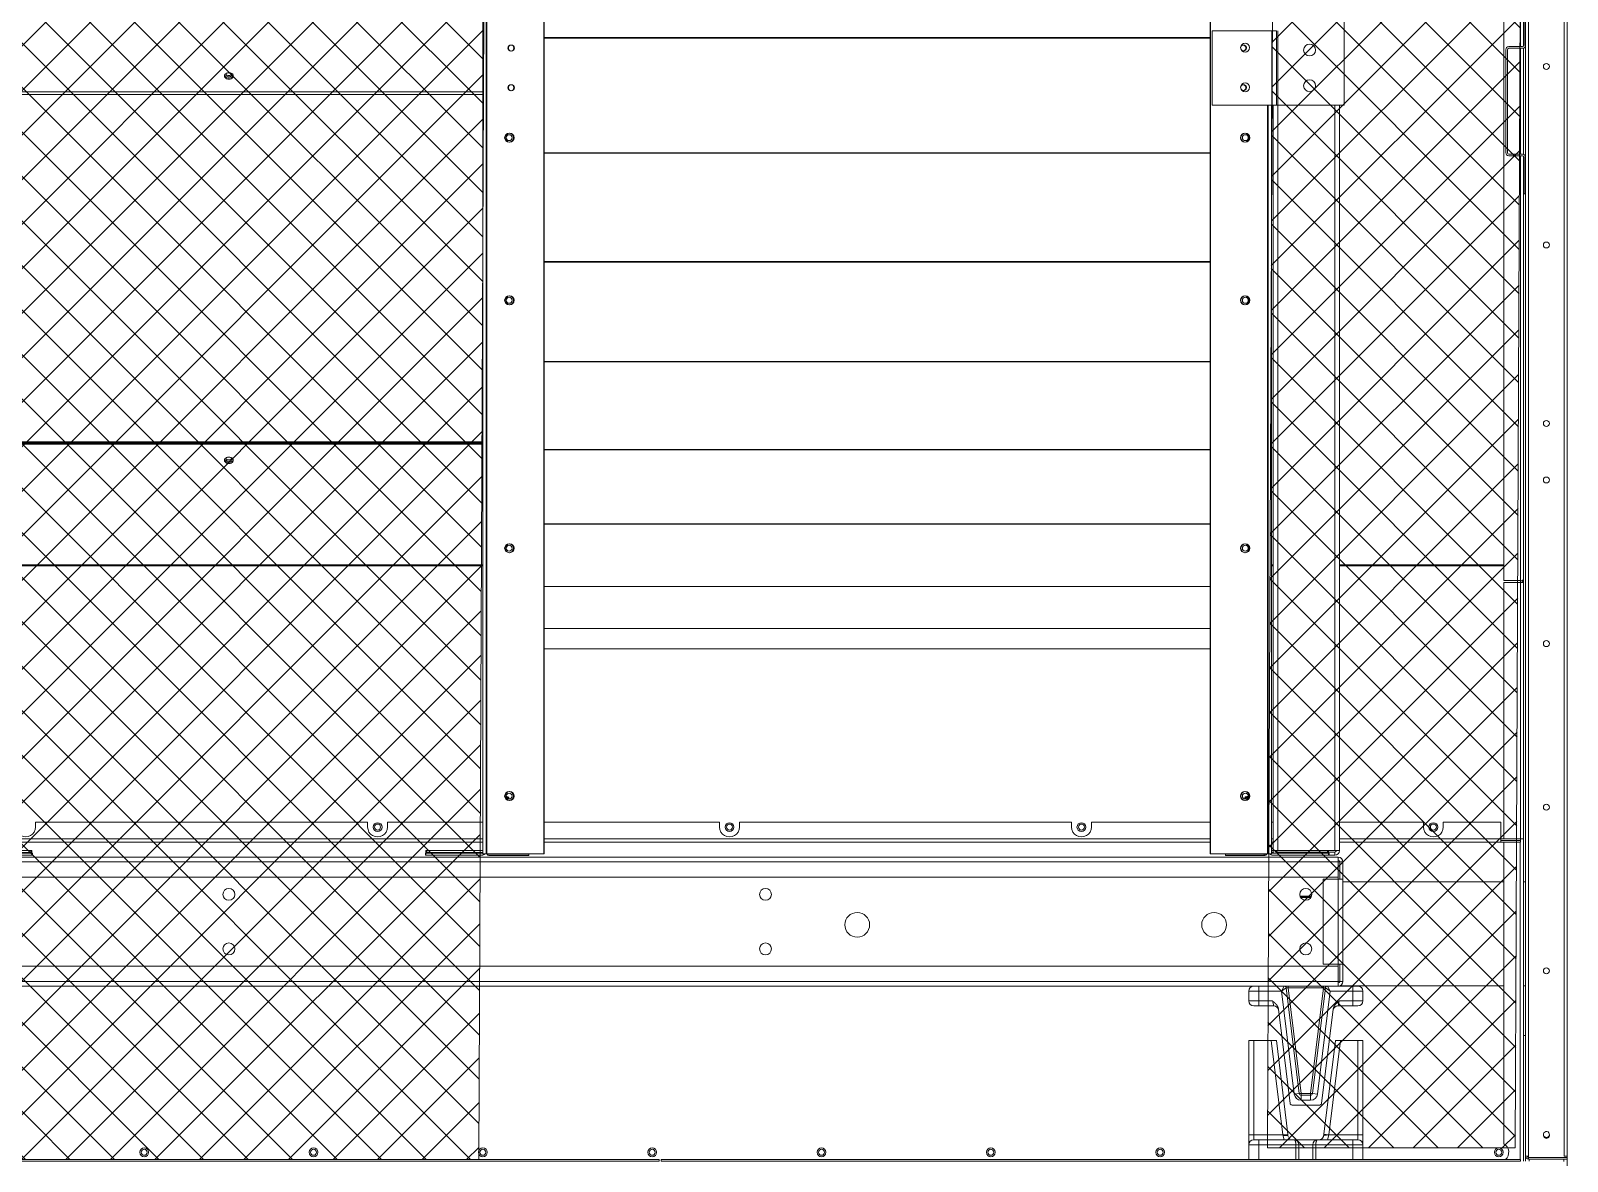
# Model space of a CAD drawing. Header units: millimetres. Extents: x -17070 to 45881, y -291348 to 34009.
# Drawn here: x 36494 to 38044, y 20946 to 22086 of the extents above; entities that cross this region are included whole.
import ezdxf

# ---------------------------------------------------------------- set-up
doc = ezdxf.new("R2010")
doc.units = ezdxf.units.MM
pattern_1 = [(45, (-829389.63, -356984.166), (-22.4506403, 22.4506403), []), (135, (-829389.63, -356984.166), (-22.4506403, -22.4506403), [])]

# ---------------------------------------------------------------- blocks, each defined once
blk = doc.blocks.new('2')
at = {"lineweight": 5}
h = blk.add_hatch(dxfattribs=at)
h.set_pattern_fill('ANSI37', scale=10)
h.set_pattern_definition(pattern_1)
h.paths.add_polyline_path([(37991.5, 20959.7), (37999.9, 22881.9), (37750, 22881.9), (37741.5, 20959.7)])
h = blk.add_hatch(dxfattribs=at)
h.set_pattern_fill('ANSI37', scale=10)
h.set_pattern_definition(pattern_1)
h.paths.add_polyline_path([(36945.9, 20947.9), (36954.4, 22870.1), (36442, 22870.1), (36433.5, 20947.9)])
at = {"color": 7, "lineweight": 20}
for p, q in [((38001.9, 20951.4), (38001.9, 23793.2)), ((38005, 20951.4), (38005, 23793.2)), ((38040.8, 20951.4), (38040.8, 23793.2)), ((38043.9, 20951.4), (38043.9, 23793.2)), ((36950.1, 21256.4), (36950.1, 22668.7)), ((36953.6, 21256.4), (36953.6, 22669.9)), ((36954.1, 21256.4), (36954.1, 22669.9)), ((37011.6, 21256.4), (37011.6, 22669.9)), ((37012.1, 21256.4), (37012.1, 22669.9)), ((37683.7, 21256.4), (37683.7, 22669.9)), ((37684.2, 21256.4), (37684.2, 22669.9)), ((35574.8, 21252.9), (37813, 21252.9)), ((35574.8, 21248.2), (37813, 21248.2)), ((35574.8, 21232.9), (37813, 21232.9)), ((37813, 21142.9), (35574.8, 21142.9)), ((37813, 21127.6), (35574.8, 21127.6)), ((37813, 21122.9), (35574.8, 21122.9))]:
    blk.add_line(p, q, dxfattribs=at)
at = {"color": 7, "lineweight": 20, "ltscale": 0.063889}
blk.add_line((37819, 22126.4), (37819, 22011.4), dxfattribs=at)
at = {"color": 7, "lineweight": 20, "ltscale": 0.316783}
blk.add_line((37979.9, 22102), (37979.9, 21531.8), dxfattribs=at)
at = {"color": 7, "lineweight": 20, "ltscale": 0.017627}
blk.add_line((37996.8, 22070.3), (37996.8, 22102), dxfattribs=at)
at = {"color": 7, "lineweight": 20, "ltscale": 0.018559}
blk.add_line((37999.9, 22070.7), (37999.9, 22104.1), dxfattribs=at)
at = {"color": 7, "lineweight": 20, "ltscale": 0.0205}
for p, q in [((38000.3, 22071.8), (38000.3, 22108.7)), ((38000.3, 21958.8), (38000.3, 21921.9))]:
    blk.add_line(p, q, dxfattribs=at)
at = {"color": 7, "lineweight": 20, "ltscale": 0.033333}
for p, q in [((37745.8, 22086.4), (37685.8, 22086.4)), ((37685.8, 22011.4), (37745.8, 22011.4))]:
    blk.add_line(p, q, dxfattribs=at)
at = {"color": 7, "lineweight": 20, "ltscale": 0.041667}
for p, q in [((37685.8, 22011.4), (37685.8, 22086.4)), ((37745.8, 22086.4), (37745.8, 22011.4)), ((37750.5, 22086.4), (37750.5, 22011.4)), ((37752, 22086.4), (37752, 22011.4))]:
    blk.add_line(p, q, dxfattribs=at)
at = {"color": 7, "lineweight": 20, "ltscale": 0.002611}
for p, q in [((37745.8, 22086.4), (37750.5, 22086.4)), ((37745.8, 22011.4), (37750.5, 22011.4)), ((37747.2, 21259.6), (37751.9, 21259.6)), ((37814.2, 21259.6), (37809.5, 21259.6)), ((37813, 21248.2), (37813, 21252.9)), ((37813, 21230.9), (37817.7, 21230.9)), ((37813, 21144.9), (37817.7, 21144.9)), ((37813, 21127.6), (37813, 21122.9))]:
    blk.add_line(p, q, dxfattribs=at)
at = {"color": 7, "lineweight": 20, "ltscale": 0.373111}
for p, q in [((37683.7, 22079.4), (37012.1, 22079.4)), ((37012.1, 22079.3), (37683.7, 22079.3)), ((37012.1, 22079.1), (37683.7, 22079.1)), ((37683.7, 22078.9), (37012.1, 22078.9)), ((37683.7, 21963.3), (37012.1, 21963.3)), ((37012.1, 21963.2), (37683.7, 21963.2)), ((37012.1, 21962.9), (37683.7, 21962.9)), ((37683.7, 21962.8), (37012.1, 21962.8)), ((37683.7, 21853.5), (37012.1, 21853.5)), ((37012.1, 21853.4), (37683.7, 21853.4)), ((37012.1, 21853.2), (37683.7, 21853.2)), ((37683.7, 21853.1), (37012.1, 21853.1)), ((37683.7, 21752.8), (37012.1, 21752.8)), ((37012.1, 21752.7), (37683.7, 21752.7)), ((37012.1, 21752.5), (37683.7, 21752.5)), ((37683.7, 21752.4), (37012.1, 21752.4)), ((37683.7, 21663.9), (37012.1, 21663.9)), ((37012.1, 21663.8), (37683.7, 21663.8)), ((37012.1, 21663.7), (37683.7, 21663.7)), ((37683.7, 21663.6), (37012.1, 21663.6)), ((37683.7, 21589.1), (37012.1, 21589.1)), ((37012.1, 21589), (37683.7, 21589)), ((37012.1, 21588.8), (37683.7, 21588.8)), ((37683.7, 21588.8), (37012.1, 21588.8)), ((37012.1, 21526), (37683.7, 21526)), ((37683.7, 21526), (37012.1, 21526)), ((37012.1, 21525.9), (37683.7, 21525.9)), ((37683.7, 21525.8), (37012.1, 21525.8)), ((37012.1, 21483.6), (37683.7, 21483.6)), ((37683.7, 21483.6), (37012.1, 21483.6)), ((37012.1, 21483.5), (37683.7, 21483.5)), ((37683.7, 21483.5), (37012.1, 21483.5)), ((37012.1, 21463), (37683.7, 21463)), ((37012.1, 21463), (37683.7, 21463)), ((37683.7, 21463), (37012.1, 21463)), ((37012.1, 21271.3), (37683.7, 21271.3)), ((37012.1, 21268.2), (37683.7, 21268.2))]:
    blk.add_line(p, q, dxfattribs=at)
at = {"color": 7, "lineweight": 20, "ltscale": 0.039056}
blk.add_line((37819, 22011.4), (37819, 22081.7), dxfattribs=at)
at = {"color": 7, "lineweight": 20, "ltscale": 0.057667}
for p, q in [((37981.9, 22067.2), (37981.9, 21963.4)), ((37983.5, 22067.2), (37983.5, 21963.4))]:
    blk.add_line(p, q, dxfattribs=at)
at = {"color": 7, "lineweight": 20, "ltscale": 0.007667}
for p, q in [((37985, 22070.3), (37998.8, 22070.3)), ((37985, 22068.7), (37998.8, 22068.7)), ((37985, 21961.9), (37998.8, 21961.9)), ((37998.8, 21960.3), (37985, 21960.3))]:
    blk.add_line(p, q, dxfattribs=at)
at = {"color": 7, "lineweight": 20, "ltscale": 0.059333}
blk.add_line((37996.8, 21961.9), (37996.8, 22068.7), dxfattribs=at)
at = {"color": 7, "lineweight": 20, "ltscale": 0.059558}
blk.add_line((37999.9, 21961.7), (37999.9, 22068.9), dxfattribs=at)
at = {"color": 7, "lineweight": 20, "ltscale": 0.284666}
blk.add_line((36437.7, 22024.7), (36950.1, 22024.7), dxfattribs=at)
at = {"color": 7, "lineweight": 20, "ltscale": 0.284667}
for p, q in [((36950.1, 22022.2), (36437.7, 22022.2)), ((36437.7, 21671.9), (36950.1, 21671.9)), ((36437.7, 21670.9), (36950.1, 21670.9)), ((36950.1, 21670.5), (36437.7, 21670.5)), ((36950.1, 21669.4), (36437.7, 21669.4)), ((36437.7, 21547.8), (36950.1, 21547.8)), ((36437.7, 21546.8), (36950.1, 21546.8)), ((36437.7, 21271.3), (36950.1, 21271.3)), ((36437.7, 21268.2), (36950.1, 21268.2))]:
    blk.add_line(p, q, dxfattribs=at)
at = {"color": 7, "lineweight": 20, "ltscale": 0.419444}
for p, q in [((37741.7, 21256.4), (37741.7, 22011.4)), ((37742.2, 21256.4), (37742.2, 22011.4)), ((37745.7, 21256.4), (37745.7, 22011.4))]:
    blk.add_line(p, q, dxfattribs=at)
at = {"color": 7, "lineweight": 20, "ltscale": 5.55578e-05}
blk.add_line((37745.8, 22011.3), (37745.7, 22011.3), dxfattribs=at)
at = {"color": 7, "lineweight": 20, "ltscale": 0.000160516}
blk.add_line((37746.1, 22011.4), (37745.8, 22011.4), dxfattribs=at)
at = {"color": 7, "lineweight": 20, "ltscale": 1.1675e-05}
blk.add_line((37745.8, 22011.3), (37745.8, 22011.4), dxfattribs=at)
at = {"color": 7, "lineweight": 20, "ltscale": 0.000777778}
blk.add_line((37747.2, 22011.3), (37745.8, 22011.3), dxfattribs=at)
at = {"color": 7, "lineweight": 20, "ltscale": 0.417667}
for p, q in [((37747.2, 21259.6), (37747.2, 22011.4)), ((37751.9, 21259.6), (37751.9, 22011.4)), ((37809.5, 21259.6), (37809.5, 22011.4)), ((37814.2, 21259.6), (37814.2, 22011.4))]:
    blk.add_line(p, q, dxfattribs=at)
at = {"color": 7, "lineweight": 20, "ltscale": 0.000833333}
for p, q in [((37750.5, 22011.4), (37752, 22011.4)), ((37996.8, 21271.3), (37996.8, 21269.8)), ((36952.1, 21256.4), (36953.6, 21256.4)), ((36952.6, 21256.4), (36954.1, 21256.4)), ((37743.2, 21256.4), (37741.7, 21256.4)), ((37743.7, 21256.4), (37742.2, 21256.4)), ((37813, 21248.2), (37814.5, 21248.2)), ((37813, 21127.6), (37814.5, 21127.6)), ((38005, 20949.9), (38005, 20951.4)), ((38043.9, 20949.9), (38043.9, 20951.4))]:
    blk.add_line(p, q, dxfattribs=at)
at = {"color": 7, "lineweight": 20, "ltscale": 0.038056}
blk.add_line((37750.5, 22011.4), (37819, 22011.4), dxfattribs=at)
at = {"color": 7, "lineweight": 20, "ltscale": 0.037222}
blk.add_line((37819, 22011.4), (37752, 22011.4), dxfattribs=at)
at = {"color": 7, "lineweight": 20, "ltscale": 0.002667}
blk.add_line((37814.2, 22011.3), (37819, 22011.3), dxfattribs=at)
at = {"color": 7, "lineweight": 20, "ltscale": 1.16463e-05}
blk.add_line((37819, 22011.3), (37819, 22011.4), dxfattribs=at)
at = {"color": 7, "lineweight": 20, "ltscale": 0.238045}
blk.add_line((37996.8, 21531.8), (37996.8, 21960.3), dxfattribs=at)
at = {"color": 7, "lineweight": 20, "ltscale": 0.236578}
blk.add_line((37999.9, 21533.9), (37999.9, 21959.8), dxfattribs=at)
at = {"color": 7, "lineweight": 20, "ltscale": 0.000888889}
for p, q in [((38000.3, 21921.9), (38001.9, 21921.9)), ((37998.3, 21531.2), (37999.9, 21531.2)), ((37996.8, 21269.8), (37996.8, 21268.2)), ((36954.6, 21256.1), (36956.2, 21256.1)), ((36996.6, 21256.1), (36996.6, 21254.5)), ((37699.2, 21254.5), (37699.2, 21256.1)), ((37738.1, 21256.1), (37738.1, 21254.5)), ((37127.9, 20947.9), (37127.9, 20946.3)), ((37129.9, 20946.3), (37129.9, 20947.9)), ((37996.9, 20946.3), (37996.9, 20947.9)), ((38005, 20948.3), (38005, 20949.9)), ((38043.9, 20948.3), (38043.9, 20949.9))]:
    blk.add_line(p, q, dxfattribs=at)
at = {"color": 7, "lineweight": 20, "ltscale": 0.000833656}
for p, q in [((37745.7, 21547.8), (37747.2, 21547.8)), ((37745.7, 21546.8), (37747.2, 21546.8))]:
    blk.add_line(p, q, dxfattribs=at)
at = {"color": 7, "lineweight": 20, "ltscale": 0.092056}
for p, q in [((37814.2, 21547.8), (37979.9, 21547.8)), ((37814.2, 21546.8), (37979.9, 21546.8))]:
    blk.add_line(p, q, dxfattribs=at)
at = {"color": 7, "lineweight": 20, "ltscale": 0.008061}
blk.add_line((37999.9, 21531.2), (37999.9, 21545.7), dxfattribs=at)
at = {"color": 7, "lineweight": 20, "ltscale": 0.009389}
for p, q in [((37979.9, 21531.8), (37996.8, 21531.8)), ((37979.9, 21529.9), (37996.8, 21529.9)), ((37976.8, 21288.2), (37976.8, 21271.3)), ((37979.9, 21271.3), (37996.8, 21271.3)), ((38043.9, 20951.4), (38043.9, 20968.3))]:
    blk.add_line(p, q, dxfattribs=at)
at = {"color": 7, "lineweight": 20, "ltscale": 0.143679}
for p, q in [((37979.9, 21271.3), (37979.9, 21529.9)), ((37996.8, 21271.3), (37996.8, 21529.9)), ((37999.9, 21271.3), (37999.9, 21529.9))]:
    blk.add_line(p, q, dxfattribs=at)
at = {"color": 7, "lineweight": 20, "ltscale": 0.00103}
blk.add_line((37996.8, 21529.9), (37996.8, 21531.8), dxfattribs=at)
at = {"color": 7, "lineweight": 20, "ltscale": 0.001722}
for p, q in [((37999.9, 21529.9), (37996.8, 21529.9)), ((37976.8, 21268.2), (37976.8, 21271.3)), ((37999.9, 21271.3), (37996.8, 21271.3)), ((38001.9, 20951.4), (38005, 20951.4)), ((38043.9, 20951.4), (38040.8, 20951.4))]:
    blk.add_line(p, q, dxfattribs=at)
at = {"color": 7, "lineweight": 20, "ltscale": 0.00048142}
blk.add_line((37998.3, 21531.2), (37998.3, 21532), dxfattribs=at)
at = {"color": 7, "lineweight": 20, "ltscale": 0.000698042}
for p, q in [((37998.3, 21531.2), (37998.3, 21529.9)), ((37999.9, 21529.9), (37999.9, 21531.2))]:
    blk.add_line(p, q, dxfattribs=at)
at = {"color": 7, "lineweight": 20, "ltscale": 0.000157563}
blk.add_line((37999.7, 21533), (37999.9, 21533), dxfattribs=at)
at = {"color": 7, "lineweight": 20, "ltscale": 0.000501055}
blk.add_line((37999.9, 21533), (37999.9, 21533.9), dxfattribs=at)
at = {"color": 7, "lineweight": 20, "ltscale": 0.186111}
for p, q in [((36833.9, 21288.2), (36498.9, 21288.2)), ((37543.9, 21288.2), (37208.9, 21288.2))]:
    blk.add_line(p, q, dxfattribs=at)
at = {"color": 7, "lineweight": 20, "ltscale": 0.002747}
for p, q in [((36498.9, 21288.2), (36498.9, 21283.3)), ((36833.9, 21283.3), (36833.9, 21288.2)), ((36853.9, 21288.2), (36853.9, 21283.3)), ((37188.9, 21283.3), (37188.9, 21288.2)), ((37208.9, 21288.2), (37208.9, 21283.3)), ((37543.9, 21283.3), (37543.9, 21288.2)), ((37563.9, 21288.2), (37563.9, 21283.3)), ((37898.9, 21283.3), (37898.9, 21288.2)), ((37918.9, 21288.2), (37918.9, 21283.3))]:
    blk.add_line(p, q, dxfattribs=at)
at = {"color": 7, "lineweight": 20, "ltscale": 0.053444}
blk.add_line((36950.1, 21288.2), (36853.9, 21288.2), dxfattribs=at)
at = {"color": 7, "lineweight": 20, "ltscale": 0.098223}
blk.add_line((37188.9, 21288.2), (37012.1, 21288.2), dxfattribs=at)
at = {"color": 7, "lineweight": 20, "ltscale": 0.066555}
blk.add_line((37683.7, 21288.2), (37563.9, 21288.2), dxfattribs=at)
at = {"color": 7, "lineweight": 20, "ltscale": 0.000833626}
for p, q in [((37747.2, 21288.2), (37745.7, 21288.2)), ((37745.7, 21271.3), (37747.2, 21271.3)), ((37745.7, 21268.2), (37747.2, 21268.2)), ((37745.7, 21259.7), (37747.2, 21259.7))]:
    blk.add_line(p, q, dxfattribs=at)
at = {"color": 7, "lineweight": 20, "ltscale": 0.047056}
blk.add_line((37898.9, 21288.2), (37814.2, 21288.2), dxfattribs=at)
at = {"color": 7, "lineweight": 20, "ltscale": 0.032167}
blk.add_line((37976.8, 21288.2), (37918.9, 21288.2), dxfattribs=at)
at = {"color": 7, "lineweight": 20, "ltscale": 0.090334}
for p, q in [((37814.2, 21271.3), (37976.8, 21271.3)), ((37814.2, 21268.2), (37976.8, 21268.2))]:
    blk.add_line(p, q, dxfattribs=at)
at = {"color": 7, "lineweight": 20, "ltscale": 0.011111}
for p, q in [((37976.8, 21271.3), (37996.8, 21271.3)), ((37996.8, 21269.8), (37976.8, 21269.8)), ((37976.8, 21268.2), (37996.8, 21268.2))]:
    blk.add_line(p, q, dxfattribs=at)
at = {"color": 7, "lineweight": 20, "ltscale": 0.169047}
blk.add_line((37979.9, 20963.9), (37979.9, 21268.2), dxfattribs=at)
at = {"color": 7, "lineweight": 20, "ltscale": 0.177968}
blk.add_line((37996.4, 21268.2), (37996.4, 20947.9), dxfattribs=at)
at = {"color": 7, "lineweight": 20, "ltscale": 0.180579}
blk.add_line((37999.9, 21271.3), (37999.9, 20946.3), dxfattribs=at)
at = {"color": 7, "lineweight": 20, "ltscale": 0.031945}
blk.add_line((36437.7, 21259.7), (36495.2, 21259.7), dxfattribs=at)
at = {"color": 7, "lineweight": 20, "ltscale": 0.031389}
for p, q in [((36437.7, 21259.7), (36494.2, 21259.7)), ((36438.7, 21256.9), (36495.2, 21256.9)), ((36438.7, 21254.9), (36495.2, 21254.9)), ((36439.2, 21256.9), (36495.7, 21256.9)), ((36439.2, 21254.9), (36495.7, 21254.9)), ((36948.6, 21256.9), (36892.1, 21256.9)), ((36948.6, 21254.9), (36892.1, 21254.9)), ((36949.1, 21256.9), (36892.6, 21256.9)), ((36949.1, 21254.9), (36892.6, 21254.9)), ((36950.1, 21259.7), (36893.6, 21259.7)), ((37746.7, 21256.9), (37803.2, 21256.9)), ((37746.7, 21254.9), (37803.2, 21254.9)), ((37747.2, 21256.9), (37803.7, 21256.9)), ((37747.2, 21254.9), (37803.7, 21254.9))]:
    blk.add_line(p, q, dxfattribs=at)
at = {"color": 7, "lineweight": 20, "ltscale": 0.031862}
for p, q in [((36437.9, 21257.7), (36495.2, 21257.7)), ((36950, 21257.7), (36892.6, 21257.7))]:
    blk.add_line(p, q, dxfattribs=at)
at = {"color": 7, "lineweight": 20, "ltscale": 0.031307}
blk.add_line((36437.9, 21257.7), (36494.2, 21257.7), dxfattribs=at)
at = {"color": 7, "lineweight": 20, "ltscale": 0.001111}
for p, q in [((36494.2, 21257.7), (36494.2, 21259.7)), ((36495.2, 21257.7), (36495.2, 21259.7)), ((36495.2, 21256.9), (36495.2, 21254.9)), ((36495.7, 21256.9), (36495.7, 21254.9)), ((36892.1, 21256.9), (36892.1, 21254.9)), ((36892.6, 21257.7), (36892.6, 21259.7)), ((36892.6, 21256.9), (36892.6, 21254.9)), ((36893.6, 21257.7), (36893.6, 21259.7)), ((36950.1, 21256.4), (36952.1, 21256.4)), ((36950.6, 21256.4), (36952.6, 21256.4)), ((37745.2, 21256.4), (37743.2, 21256.4)), ((37745.7, 21256.4), (37743.7, 21256.4)), ((37803.2, 21256.9), (37803.2, 21254.9)), ((37803.7, 21256.9), (37803.7, 21254.9)), ((37999.9, 21228.1), (38001.9, 21228.1)), ((38001.9, 21123.1), (37999.9, 21123.1)), ((37999.9, 21073.1), (38001.9, 21073.1)), ((38005.4, 20946.3), (38005.4, 20948.3))]:
    blk.add_line(p, q, dxfattribs=at)
at = {"color": 7, "lineweight": 20, "ltscale": 0.031944}
blk.add_line((36950.1, 21259.7), (36892.6, 21259.7), dxfattribs=at)
at = {"color": 7, "lineweight": 20, "ltscale": 0.031306}
blk.add_line((36950, 21257.7), (36893.6, 21257.7), dxfattribs=at)
at = {"color": 7, "lineweight": 20, "ltscale": 0.032222}
for p, q in [((36953.6, 21256.4), (37011.6, 21256.4)), ((36954.1, 21256.4), (37012.1, 21256.4)), ((37741.7, 21256.4), (37683.7, 21256.4)), ((37742.2, 21256.4), (37684.2, 21256.4))]:
    blk.add_line(p, q, dxfattribs=at)
at = {"color": 7, "lineweight": 20, "ltscale": 0.000166668}
blk.add_line((36954.6, 21256.1), (36954.6, 21256.4), dxfattribs=at)
at = {"color": 7, "lineweight": 20, "ltscale": 0.000166667}
for p, q in [((36956.2, 21256.4), (36956.2, 21256.1)), ((36996.6, 21256.4), (36996.6, 21256.1)), ((37699.2, 21256.4), (37699.2, 21256.1)), ((37739.6, 21256.4), (37739.6, 21256.1))]:
    blk.add_line(p, q, dxfattribs=at)
at = {"color": 7, "lineweight": 20, "ltscale": 0.022444}
for p, q in [((36956.2, 21256.1), (36996.6, 21256.1)), ((36996.6, 21256.1), (36956.2, 21256.1)), ((36956.2, 21254.5), (36996.6, 21254.5)), ((37739.6, 21256.1), (37699.2, 21256.1))]:
    blk.add_line(p, q, dxfattribs=at)
at = {"color": 7, "lineweight": 20, "ltscale": 0.000444384}
blk.add_line((36996.6, 21256.1), (36996.6, 21255.3), dxfattribs=at)
at = {"color": 7, "lineweight": 20, "ltscale": 0.021611}
for p, q in [((37738.1, 21256.1), (37699.2, 21256.1)), ((37738.1, 21254.5), (37699.2, 21254.5)), ((38043.9, 20949.9), (38005, 20949.9)), ((38043.9, 20949.9), (38005, 20949.9)), ((38043.9, 20948.3), (38005, 20948.3))]:
    blk.add_line(p, q, dxfattribs=at)
at = {"color": 7, "lineweight": 20, "ltscale": 0.000961948}
blk.add_line((37745.9, 21257.7), (37747.6, 21257.7), dxfattribs=at)
blk.add_line((37745.9, 21257.7), (37747.6, 21257.7), dxfattribs=at)
at = {"color": 7, "lineweight": 20, "ltscale": 0.032}
for p, q in [((37809.5, 21259.6), (37751.9, 21259.6)), ((37809.5, 21258.1), (37751.9, 21258.1))]:
    blk.add_line(p, q, dxfattribs=at)
at = {"color": 7, "lineweight": 20, "ltscale": 0.000833335}
for p, q in [((37802.2, 21258.1), (37802.2, 21259.6)), ((37803.2, 21258.1), (37803.2, 21259.6))]:
    blk.add_line(p, q, dxfattribs=at)
at = {"color": 7, "lineweight": 20, "ltscale": 0.003222}
blk.add_line((37809.5, 21254.9), (37803.7, 21254.9), dxfattribs=at)
at = {"color": 7, "lineweight": 20, "ltscale": 0.001778}
for p, q in [((37809.5, 21258.1), (37809.5, 21254.9)), ((37817.7, 21248.2), (37814.5, 21248.2)), ((37814.5, 21127.6), (37817.7, 21127.6))]:
    blk.add_line(p, q, dxfattribs=at)
at = {"color": 7, "lineweight": 20, "ltscale": 0.009611}
for p, q in [((37813, 21230.9), (37813, 21248.2)), ((37814.5, 21248.2), (37814.5, 21230.9)), ((37817.7, 21230.9), (37817.7, 21248.2)), ((37813, 21127.6), (37813, 21144.9)), ((37814.5, 21144.9), (37814.5, 21127.6)), ((37817.7, 21127.6), (37817.7, 21144.9))]:
    blk.add_line(p, q, dxfattribs=at)
at = {"color": 7, "lineweight": 20, "ltscale": 0.0085}
for p, q in [((37813, 21232.9), (37813, 21248.2)), ((37813, 21230.9), (37797.7, 21230.9)), ((37797.7, 21144.9), (37813, 21144.9)), ((37813, 21127.6), (37813, 21142.9))]:
    blk.add_line(p, q, dxfattribs=at)
at = {"color": 7, "lineweight": 20, "ltscale": 0.047778}
for p, q in [((37797.7, 21230.9), (37797.7, 21144.9)), ((37813, 21230.9), (37813, 21144.9)), ((37817.7, 21230.9), (37817.7, 21144.9))]:
    blk.add_line(p, q, dxfattribs=at)
at = {"color": 7, "lineweight": 20, "ltscale": 0.090111}
blk.add_line((37817.7, 21228.1), (37979.9, 21228.1), dxfattribs=at)
at = {"color": 7, "lineweight": 20, "ltscale": 0.006331}
blk.add_line((37774.5, 21213.5), (37785.9, 21213.5), dxfattribs=at)
at = {"color": 7, "lineweight": 20, "ltscale": 0.002982}
for p, q in [((37780.2, 21212.7), (37774.9, 21212.7)), ((37785.6, 21212.7), (37780.2, 21212.7))]:
    blk.add_line(p, q, dxfattribs=at)
at = {"color": 7, "lineweight": 20, "ltscale": 0.002791}
for p, q in [((37780.2, 21212.1), (37775.2, 21212.1)), ((37785.3, 21212.1), (37780.2, 21212.1))]:
    blk.add_line(p, q, dxfattribs=at)
at = {"color": 7, "lineweight": 20, "ltscale": 0.005556}
for p, q in [((37722.7, 21117.9), (37722.7, 21107.9)), ((37732.7, 21117.9), (37722.7, 21117.9)), ((37732.7, 21117.9), (37732.7, 21107.9)), ((37837.7, 21117.9), (37827.7, 21117.9)), ((37827.7, 21117.9), (37827.7, 21107.9)), ((37837.7, 21117.9), (37837.7, 21107.9)), ((37732.7, 21107.9), (37722.7, 21107.9)), ((37837.7, 21107.9), (37827.7, 21107.9)), ((37837.7, 20972.9), (37837.7, 20962.9)), ((37732.7, 20962.9), (37722.7, 20962.9)), ((37837.7, 20962.9), (37827.7, 20962.9))]:
    blk.add_line(p, q, dxfattribs=at)
at = {"color": 7, "lineweight": 20, "ltscale": 0.002778}
for p, q in [((37732.7, 21122.9), (37732.7, 21117.9)), ((37832.7, 21122.9), (37827.7, 21122.9)), ((37827.7, 21122.9), (37827.7, 21117.9)), ((37732.7, 21102.9), (37727.7, 21102.9)), ((37732.7, 21107.9), (37732.7, 21102.9)), ((37827.7, 21107.9), (37827.7, 21102.9)), ((37832.7, 21102.9), (37827.7, 21102.9)), ((37727.7, 21067.9), (37722.7, 21067.9)), ((37837.7, 21067.9), (37832.7, 21067.9)), ((37773.5, 21014.6), (37768.6, 21014)), ((37775.5, 21012.9), (37775.5, 21007.9)), ((37785, 21012.9), (37785, 21007.9)), ((37787, 21014.6), (37791.9, 21014)), ((37727.7, 20972.9), (37722.7, 20972.9)), ((37727.7, 20967.9), (37727.7, 20972.9)), ((37757.1, 20972.9), (37762.1, 20973.5)), ((37803.4, 20972.9), (37798.4, 20973.5)), ((37832.7, 20972.9), (37837.7, 20972.9)), ((37832.7, 20972.9), (37832.7, 20967.9)), ((37732.7, 20967.9), (37727.7, 20967.9)), ((37732.7, 20967.9), (37732.7, 20962.9)), ((37827.7, 20967.9), (37827.7, 20962.9)), ((37832.7, 20967.9), (37827.7, 20967.9))]:
    blk.add_line(p, q, dxfattribs=at)
at = {"color": 7, "lineweight": 20, "ltscale": 0.01282}
for p, q in [((37755.8, 21117.9), (37732.7, 21117.9)), ((37827.7, 21117.9), (37804.7, 21117.9))]:
    blk.add_line(p, q, dxfattribs=at)
at = {"color": 7, "lineweight": 20, "ltscale": 0.003145}
for p, q in [((37755.8, 21117.9), (37758.5, 21122.9)), ((37755.8, 21117.9), (37760.5, 21121.1)), ((37804.7, 21117.9), (37800, 21121.1)), ((37804.7, 21117.9), (37802, 21122.9))]:
    blk.add_line(p, q, dxfattribs=at)
at = {"color": 7, "lineweight": 20, "ltscale": 0.058129}
for p, q in [((37755.8, 21117.9), (37768.6, 21014)), ((37791.9, 21014), (37804.7, 21117.9))]:
    blk.add_line(p, q, dxfattribs=at)
at = {"color": 7, "lineweight": 20, "ltscale": 0.059604}
for p, q in [((37760.5, 21121.1), (37773.5, 21014.6)), ((37762.4, 21121.1), (37775.5, 21014.6)), ((37798, 21121.1), (37785, 21014.6)), ((37787, 21014.6), (37800, 21121.1))]:
    blk.add_line(p, q, dxfattribs=at)
at = {"color": 7, "lineweight": 20, "ltscale": 0.000975701}
for p, q in [((37762.4, 21122.9), (37762.4, 21121.1)), ((37798, 21122.9), (37798, 21121.1)), ((37775.5, 21014.6), (37775.5, 21012.9)), ((37785, 21014.6), (37785, 21012.9))]:
    blk.add_line(p, q, dxfattribs=at)
at = {"color": 7, "lineweight": 20, "ltscale": 0.019777}
blk.add_line((37798, 21121.1), (37762.4, 21121.1), dxfattribs=at)
at = {"color": 7, "lineweight": 20, "ltscale": 0.008167}
blk.add_line((37827.7, 21122.9), (37813, 21122.9), dxfattribs=at)
at = {"color": 7, "lineweight": 20, "ltscale": 0.0919}
blk.add_line((37979.9, 21123.1), (37814.5, 21123.1), dxfattribs=at)
at = {"color": 7, "lineweight": 20, "ltscale": 0.007694}
for p, q in [((37732.7, 21107.9), (37746.6, 21107.9)), ((37827.7, 21107.9), (37813.9, 21107.9))]:
    blk.add_line(p, q, dxfattribs=at)
at = {"color": 7, "lineweight": 20, "ltscale": 0.008376}
for p, q in [((37732.7, 21102.9), (37747.8, 21102.9)), ((37827.7, 21102.9), (37812.7, 21102.9))]:
    blk.add_line(p, q, dxfattribs=at)
at = {"color": 7, "lineweight": 20, "ltscale": 0.00286}
for p, q in [((37747.8, 21102.9), (37746.6, 21107.9)), ((37813.9, 21107.9), (37812.7, 21102.9)), ((37757.1, 20972.9), (37758.3, 20967.9)), ((37803.4, 20972.9), (37802.2, 20967.9))]:
    blk.add_line(p, q, dxfattribs=at)
at = {"color": 7, "lineweight": 20, "ltscale": 0.053282}
for p, q in [((37764.3, 21004.6), (37752.6, 21099.8)), ((37796.2, 21004.6), (37807.9, 21099.8))]:
    blk.add_line(p, q, dxfattribs=at)
at = {"color": 7, "lineweight": 20, "ltscale": 0.052778}
for p, q in [((37722.7, 21067.9), (37722.7, 20972.9)), ((37727.7, 21067.9), (37727.7, 20972.9)), ((37832.7, 20972.9), (37832.7, 21067.9)), ((37837.7, 20972.9), (37837.7, 21067.9))]:
    blk.add_line(p, q, dxfattribs=at)
at = {"color": 7, "lineweight": 20, "ltscale": 0.009824}
for p, q in [((37727.7, 21067.9), (37745.4, 21067.9)), ((37832.7, 21067.9), (37815.1, 21067.9))]:
    blk.add_line(p, q, dxfattribs=at)
at = {"color": 7, "lineweight": 20, "ltscale": 0.053174}
for p, q in [((37757.1, 20972.9), (37745.4, 21067.9)), ((37803.4, 20972.9), (37815.1, 21067.9))]:
    blk.add_line(p, q, dxfattribs=at)
at = {"color": 7, "lineweight": 20, "ltscale": 0.002799}
for p, q in [((37750.5, 21067.9), (37745.4, 21067.9)), ((37810, 21067.9), (37815.1, 21067.9))]:
    blk.add_line(p, q, dxfattribs=at)
at = {"color": 7, "lineweight": 20, "ltscale": 0.052833}
for p, q in [((37762.1, 20973.5), (37750.5, 21067.9)), ((37798.4, 20973.5), (37810, 21067.9))]:
    blk.add_line(p, q, dxfattribs=at)
at = {"color": 7, "lineweight": 20, "ltscale": 0.015502}
blk.add_line((37794.2, 21002.9), (37766.3, 21002.9), dxfattribs=at)
at = {"color": 7, "lineweight": 20, "ltscale": 0.005249}
for p, q in [((37775.5, 21014.6), (37785, 21014.6)), ((37785, 21012.9), (37775.5, 21012.9)), ((37785, 21007.9), (37775.5, 21007.9))]:
    blk.add_line(p, q, dxfattribs=at)
at = {"color": 7, "lineweight": 20, "ltscale": 0.005554}
blk.add_line((37722.7, 20962.9), (37722.7, 20972.9), dxfattribs=at)
at = {"color": 7, "lineweight": 20, "ltscale": 0.016305}
for p, q in [((37727.7, 20972.9), (37757.1, 20972.9)), ((37803.4, 20972.9), (37832.7, 20972.9))]:
    blk.add_line(p, q, dxfattribs=at)
at = {"color": 7, "lineweight": 20, "ltscale": 0.002757}
blk.add_line((37762.2, 20972.2), (37757.2, 20972.2), dxfattribs=at)
at = {"color": 7, "lineweight": 20, "ltscale": 0.000682136}
for p, q in [((37762.1, 20973.5), (37762.2, 20972.2)), ((37798.4, 20973.5), (37798.3, 20972.2))]:
    blk.add_line(p, q, dxfattribs=at)
at = {"color": 7, "lineweight": 20, "ltscale": 0.008333}
for p, q in [((37722.7, 20947.9), (37722.7, 20962.9)), ((37732.7, 20947.9), (37732.7, 20962.9)), ((37770.2, 20947.9), (37770.2, 20962.9)), ((37773.2, 20947.9), (37773.2, 20962.9)), ((37787.2, 20947.9), (37787.2, 20962.9)), ((37790.2, 20947.9), (37790.2, 20962.9)), ((37827.7, 20947.9), (37827.7, 20962.9)), ((37837.7, 20947.9), (37837.7, 20962.9))]:
    blk.add_line(p, q, dxfattribs=at)
at = {"color": 7, "lineweight": 20, "ltscale": 0.019722}
for p, q in [((37732.7, 20967.9), (37768.2, 20967.9)), ((37827.7, 20967.9), (37792.2, 20967.9))]:
    blk.add_line(p, q, dxfattribs=at)
at = {"color": 7, "lineweight": 20, "ltscale": 0.020833}
for p, q in [((37732.7, 20962.9), (37770.2, 20962.9)), ((37827.7, 20962.9), (37790.2, 20962.9))]:
    blk.add_line(p, q, dxfattribs=at)
at = {"color": 7, "lineweight": 20, "ltscale": 3.0969e-05}
blk.add_line((37763.9, 20969.1), (37764, 20969), dxfattribs=at)
at = {"color": 7, "lineweight": 20, "ltscale": 7.47467e-06}
blk.add_line((37767.2, 20967.9), (37767.2, 20967.9), dxfattribs=at)
at = {"color": 7, "lineweight": 20, "ltscale": 0.013331}
blk.add_line((37792.2, 20967.9), (37768.2, 20967.9), dxfattribs=at)
at = {"color": 7, "lineweight": 20, "ltscale": 0.001667}
for p, q in [((37773.2, 20962.9), (37770.2, 20962.9)), ((37790.2, 20962.9), (37787.2, 20962.9))]:
    blk.add_line(p, q, dxfattribs=at)
at = {"color": 7, "lineweight": 20, "ltscale": 0.007778}
blk.add_line((37787.2, 20962.9), (37773.2, 20962.9), dxfattribs=at)
at = {"color": 7, "lineweight": 20, "ltscale": 0.482222}
for p, q in [((37127.9, 20947.9), (36259.9, 20947.9)), ((37127.9, 20946.3), (36259.9, 20946.3))]:
    blk.add_line(p, q, dxfattribs=at)
at = {"color": 7, "lineweight": 20, "ltscale": 0.481667}
for p, q in [((37129.9, 20947.9), (37996.9, 20947.9)), ((37129.9, 20946.3), (37996.9, 20946.3))]:
    blk.add_line(p, q, dxfattribs=at)
at = {"color": 7, "lineweight": 20, "ltscale": 0.002805}
blk.add_line((38001.9, 20946.3), (38001.9, 20951.3), dxfattribs=at)
at = {"color": 7, "lineweight": 20, "ltscale": 0.001199}
blk.add_line((38040.4, 20948.3), (38040.4, 20946.1), dxfattribs=at)
at = {"color": 7, "lineweight": 20, "ltscale": 0.003722}
blk.add_line((38043.9, 20948.3), (38043.9, 20941.6), dxfattribs=at)
blk.add_line((38043.9, 20948.3), (38043.9, 20941.6), dxfattribs=at)
at = {"color": 0, "lineweight": 20}
for points in [[(37750, 22881.9), (37999.9, 22881.9), (37991.5, 20959.7), (37741.5, 20959.7)], [(36442, 22870.1), (36954.4, 22870.1), (36945.9, 20947.9), (36433.5, 20947.9)]]:
    blk.add_lwpolyline(points, close=True, dxfattribs=at)
at = {"color": 7, "lineweight": 20}
for centre, radius in [((36978.4, 22068.9), 3), ((36978.9, 22068.9), 3), ((37719, 22069.3), 4.5), ((37784, 22066.9), 6), ((38022.9, 22050.3), 3), ((36978.4, 22028.9), 3), ((36978.9, 22028.9), 3), ((37719, 22029.3), 4.5), ((37784, 22030.9), 6), ((36976.6, 21978.5), 4.5), ((36977.1, 21978.5), 4.5), ((36976.6, 21978.5), 3), ((37718.7, 21978.5), 4.5), ((37719.2, 21978.5), 4.5), ((37719.2, 21978.5), 3), ((38022.9, 21870.3), 3), ((36976.6, 21814.5), 4.5), ((36977.1, 21814.5), 4.5), ((36976.6, 21814.5), 3), ((37718.7, 21814.5), 4.5), ((37719.2, 21814.5), 4.5), ((37719.2, 21814.5), 3), ((38022.9, 21690.3), 3), ((38022.9, 21633.3), 3), ((36976.6, 21564.5), 4.5), ((36977.1, 21564.5), 4.5), ((36976.6, 21564.5), 3), ((37718.7, 21564.5), 4.5), ((37719.2, 21564.5), 4.5), ((37719.2, 21564.5), 3), ((38022.9, 21468.3), 3), ((36976.6, 21314.5), 4.5), ((36977.1, 21314.5), 4.5), ((36976.6, 21314.5), 3), ((37718.7, 21314.5), 4.5), ((37719.2, 21314.5), 4.5), ((37719.2, 21314.5), 3), ((38022.9, 21303.3), 3), ((36843.9, 21283.2), 4.5), ((36843.9, 21283.3), 3), ((37198.9, 21283.2), 4.5), ((37198.9, 21283.3), 3), ((37553.9, 21283.2), 4.5), ((37553.9, 21283.3), 3), ((37908.9, 21283.2), 4.5), ((37908.9, 21283.3), 3), ((36693.9, 21215.4), 6), ((37235.2, 21215.4), 6), ((37780.2, 21215.4), 6), ((37327.7, 21184.7), 12.5), ((37687.7, 21184.7), 12.5), ((36693.9, 21160.4), 6), ((37235.2, 21160.4), 6), ((37780.2, 21160.4), 6), ((38022.9, 21138.3), 3), ((36608.5, 20955.3), 4.5), ((36608.5, 20955.3), 3), ((36779.3, 20955.3), 4.5), ((36779.3, 20955.3), 3), ((36950.1, 20955.3), 4.5), ((36950.1, 20955.3), 3), ((37120.9, 20955.3), 4.5), ((37120.9, 20955.3), 3), ((37291.7, 20955.3), 4.5), ((37291.7, 20955.3), 3), ((37462.5, 20955.3), 4.5), ((37462.5, 20955.3), 3), ((37633.3, 20955.3), 4.5), ((37633.3, 20955.3), 3), ((37974.9, 20955.3), 4.5), ((37974.9, 20955.3), 3)]:
    blk.add_circle(centre, radius, dxfattribs=at)
for centre, radius, start, end in [((37717.4, 22068.9), 3, 224.4929, 163.5797), ((37716.9, 22068.9), 3, 249.3987, 132.1701), ((37998.8, 22071.8), 1.5, 270, 0), ((37998.8, 22071.8), 3.1, 270, 359.3165), ((37717.4, 22069.2), 3, 209.0999, 295.3866), ((37985, 22067.2), 3.1, 90, 180), ((37985, 22067.2), 1.5, 90, 180), ((37717.4, 22028.9), 3, 224.4929, 163.5797), ((37717.4, 22029.2), 3, 209.0999, 295.3866), ((37716.9, 22028.9), 3, 249.3987, 132.1701), ((37985, 21963.4), 3.1, 180, 270), ((37985, 21963.4), 1.5, 180, 270), ((37998.8, 21958.8), 3.1, 0.6835, 90), ((37998.8, 21958.8), 1.5, 0, 90), ((38040.8, 21655.2), 3.1, 0, 0.1902), ((36488.9, 21283.3), 10, 179.9999, 0), ((36843.9, 21283.3), 10, 179.9999, 0), ((37198.9, 21283.3), 10, 179.9999, 0), ((37553.9, 21283.3), 10, 179.9999, 0), ((37908.9, 21283.3), 10, 179.9999, 0), ((36948.6, 21258.4), 1.5, 270, 0), ((36948.6, 21258.4), 3.5, 270, 325.1502), ((36949.1, 21261.2), 1.5, 270, 311.777), ((36949.1, 21258.4), 1.5, 270, 311.8103), ((36949.1, 21258.4), 3.5, 270, 325.1501), ((36956.2, 21256.1), 1.6, 180, 270), ((37738.1, 21257.6), 3.1, 270, 337.2261), ((37746.7, 21258.4), 3.5, 214.8499, 270), ((37747.2, 21258.4), 3.5, 214.8498, 270), ((37746.7, 21261.2), 1.5, 228.1564, 270), ((37747.2, 21258.4), 1.5, 180, 270), ((37746.7, 21258.4), 1.5, 228.1896, 270), ((37751.9, 21259.6), 4.7, 180, 215.054), ((37751.9, 21259.6), 1.5, 180, 270), ((37751.9, 21259.6), 4.7, 269.1104, 270), ((37809.5, 21259.6), 4.7, 270, 0), ((37809.5, 21259.6), 1.5, 270, 0), ((37813, 21248.2), 4.7, 0, 90), ((37813, 21248.2), 1.5, 0, 90), ((37813, 21127.6), 1.5, 270, 0), ((37813, 21127.6), 4.7, 270, 0), ((36661.1, 21127.6), 4.7, 269.7157, 270), ((36726.7, 21127.6), 4.7, 270, 270.2843), ((37727.7, 21117.9), 5, 90, 180), ((37747.4, 21127.6), 4.7, 269.7193, 270), ((37758.5, 21120.9), 2, 7, 90), ((37802, 21120.9), 2, 90, 173), ((37832.7, 21117.9), 5, 0, 90), ((37727.7, 21107.9), 5, 180, 270), ((37747.8, 21097.9), 5, 7, 90), ((37812.7, 21097.9), 5, 90, 173), ((37832.7, 21107.9), 5, 270, 0), ((37766.3, 21004.9), 2, 187, 270), ((37775.5, 21014.9), 7, 187, 270), ((37775.5, 21014.9), 2, 187, 270), ((37785, 21014.9), 2, 270, 353), ((37785, 21014.9), 7, 270, 353), ((37794.2, 21004.9), 2, 270, 353), ((37767.1, 20972.8), 4.97, 189.5376, 207.8079), ((37793.3, 20972.9), 5, 270.1925, 332.2505), ((37793.3, 20972.8), 4.97, 332.1984, 350.4499), ((37793.2, 20972.9), 5.08, 332.5082, 341.5499), ((37793.3, 20972.9), 5, 341.2438, 352.9996), ((38022.9, 20973.3), 3, 350.4059, 350.3998), ((38022.9, 20972.3), 3, 170.4059, 9.5941), ((37727.7, 20962.9), 5, 90, 180), ((37767.2, 20973), 5.19, 266.0466, 269.6153), ((37768.2, 20962.9), 5, 360, 90), ((37792.2, 20962.9), 5, 90, 180), ((37832.7, 20962.9), 5, 0, 90), ((37974.9, 20955.3), 10, 312.269, 59.9997), ((38005, 20951.4), 3.1, 180, 270), ((38005, 20951.4), 1.5, 180, 270)]:
    blk.add_arc(centre, radius, start, end, dxfattribs=at)
for centre, major_axis, ratio, start_param, end_param in [((36693.9, 22040.8), (-4.5, 0), 0.7178, 4.212389, 6.283156), ((36693.9, 22040.8), (-4.5, 0), 0.7178, 6.283156, 9.424749), ((36693.9, 22041.9), (-4.5, 0), 0.7178, 0.173307, 2.968286), ((36693.9, 22041.9), (-3, 0), 0.7178, 5.032424, 6.283156), ((36693.9, 22041.9), (-3, 0), 0.7178, 6.283156, 9.424749), ((36693.9, 22043.3), (-3, 0), 0.7178, 0.329242, 2.812351), ((36693.9, 22041.9), (-3, 0), 0.7178, 4.212389, 4.393253), ((36693.9, 22041.9), (-3, 0), 0.7178, 3.141564, 4.212389), ((36693.9, 22040.8), (-4.5, 0), 0.7178, 3.141564, 4.212389), ((36693.9, 21653.2), (-4.5, 0), 0.7178, 4.212389, 6.283156), ((36693.9, 21653.2), (-4.5, 0), 0.7178, 6.283156, 9.424749), ((36693.9, 21654.3), (-4.5, 0), 0.7178, 0.173307, 2.968286), ((36693.9, 21654.3), (-3, 0), 0.7178, 5.032424, 6.283156), ((36693.9, 21654.3), (-3, 0), 0.7178, 6.283156, 7.353982), ((36693.9, 21655.7), (-3, 0), 0.7178, 0.329242, 1.070796), ((36693.9, 21655.7), (-3, 0), 0.7178, 1.070796, 2.812351), ((36693.9, 21654.3), (-3, 0), 0.7178, 1.070796, 3.141564), ((36693.9, 21654.3), (-3, 0), 0.7178, 3.141564, 4.393253), ((36693.9, 21653.2), (-4.5, 0), 0.7178, 3.141564, 4.212389), ((37996.8, 21533.9), (3.1, 0), 0.69625, 4.712389, 6.283185), ((36973.6, 21311.6), (3, 0), 0.866065, 0.5, 1.567916), ((36973.6, 21310.8), (3, 0), 0.866065, 0.243721, 1.509694), ((36972.6, 21309.6), (-4.5, 0), 0.866025, 3.678767, 4.44056), ((36973.6, 21311.6), (3, 0), 0.866065, 0.000029, 0.5), ((36973.6, 21311.6), (3, 0), 0.866065, 6.216067, 6.283214), ((37721.2, 21311.6), (-3, 0), 0.866065, 4.383305, 6.261411), ((37721.2, 21310.8), (-3, 0), 0.866065, 4.455933, 5.966795), ((37722.2, 21309.5), (4.5, 0), 0.866025, 1.715156, 2.580649), ((37762.5, 21120.9), (2.04, -0.25), 0.114003, 1.614037, 3.169971), ((37798, 21120.9), (2.04, 0.25), 0.114003, 6.254805, 7.810755), ((37996.4, 21071), (-3.5, 0), 0.999957, 3.141593, 3.156018), ((37996.4, 21065.3), (-3.5, 0), 0.999957, 3.141593, 3.156996), ((37996.4, 21032.8), (3.5, 0), 0.999957, 6.280156, 6.283185), ((37996.4, 21032.5), (3.5, 0), 0.999957, 6.278577, 6.283185), ((37996.4, 21027.8), (-3.5, 0), 0.999957, 3.122646, 3.141593), ((37996.4, 21026.8), (-3.5, 0), 0.999957, 3.131591, 3.141593), ((37996.4, 21022.2), (3.5, 0), 0.999957, 6.270899, 6.283185), ((37996.4, 21021.9), (3.5, 0), 0.999957, 6.270774, 6.283185), ((37775.5, 21014.9), (-1.99, -0.24), 0.120974, 0, 1.555944), ((37785, 21014.9), (-1.99, 0.24), 0.120974, 1.585649, 3.141593), ((37832.7, 20971.6), (-5, 0), 0.121869, 3.141593, 3.147831), ((37996.4, 20972.7), (-3.5, 0), 0.999985, 3.141593, 3.145729), ((37996.4, 20967.7), (3.5, 0), 0.999966, 0, 0.019434)]:
    blk.add_ellipse(centre, major_axis=major_axis, ratio=ratio, start_param=start_param, end_param=end_param, dxfattribs=at)
for points, knots in [([(37752.6, 21099.8), (37752.6, 21100.1), (37752.5, 21100.5), (37752.4, 21100.8), (37752.2, 21101.5), (37751.9, 21102.1), (37751.8, 21102.5), (37751.4, 21103.1), (37751, 21103.7), (37750.7, 21104), (37750.2, 21104.7), (37749.6, 21105.2), (37749.3, 21105.5), (37748.7, 21106.1), (37748, 21106.7), (37747.7, 21107), (37747.3, 21107.3), (37746.8, 21107.7), (37746.8, 21107.7), (37746.7, 21107.8), (37746.6, 21107.9)], [0, 0, 0, 0, 0, 0, 2.255207, 2.255207, 2.255207, 4.814432, 4.814432, 4.814432, 7.821683, 7.821683, 7.821683, 11.452376, 11.452376, 11.452376, 15.709177, 15.709177, 15.709177, 16.735649, 16.735649, 16.735649, 16.735649, 16.735649, 16.735649]), ([(37807.9, 21099.8), (37807.9, 21100.1), (37808, 21100.5), (37808.1, 21100.8), (37808.3, 21101.5), (37808.6, 21102.1), (37808.7, 21102.5), (37809.1, 21103.1), (37809.5, 21103.7), (37809.8, 21104), (37810.3, 21104.7), (37810.8, 21105.2), (37811.1, 21105.5), (37811.8, 21106.1), (37812.4, 21106.7), (37812.8, 21107), (37813.2, 21107.3), (37813.7, 21107.7), (37813.7, 21107.7), (37813.8, 21107.8), (37813.9, 21107.9)], [0, 0, 0, 0, 0, 0, 2.255203, 2.255203, 2.255203, 4.814439, 4.814439, 4.814439, 7.821689, 7.821689, 7.821689, 11.45238, 11.45238, 11.45238, 15.709201, 15.709201, 15.709201, 16.735664, 16.735664, 16.735664, 16.735664, 16.735664, 16.735664]), ([(37803.4, 20972.9), (37803.1, 20972.9), (37802.8, 20972.8), (37802.5, 20972.8), (37801.6, 20972.8), (37800.8, 20972.7), (37800.2, 20972.6), (37799.4, 20972.5), (37798.7, 20972.4), (37798.5, 20972.3), (37798.4, 20972.3), (37798.3, 20972.3), (37798.3, 20972.2), (37798.3, 20972.2), (37798.3, 20972.2)], [0, 0, 0, 0, 0, 0, 2.323978, 2.323978, 2.323978, 6.808415, 6.808415, 6.808415, 9.743725, 9.743725, 9.743725, 9.789193, 9.789193, 9.789193, 9.789193, 9.789193, 9.789193]), ([(37768.2, 20967.9), (37768.5, 20967.9), (37768.7, 20967.8), (37769, 20967.6), (37769.4, 20967), (37769.8, 20966.1), (37769.9, 20965.6), (37770.1, 20964.8), (37770.2, 20963.8), (37770.2, 20963.5), (37770.2, 20963.2), (37770.2, 20962.9)], [0, 0, 0, 0, 0, 0, 4.851619, 4.851619, 4.851619, 10.10657, 10.10657, 10.10657, 12.990712, 12.990712, 12.990712, 12.990712, 12.990712, 12.990712]), ([(37792.2, 20967.9), (37792, 20967.9), (37791.8, 20967.8), (37791.5, 20967.6), (37791.1, 20967), (37790.7, 20966.1), (37790.6, 20965.6), (37790.4, 20964.8), (37790.3, 20963.8), (37790.3, 20963.5), (37790.2, 20963.2), (37790.2, 20962.9)], [0, 0, 0, 0, 0, 0, 4.851619, 4.851619, 4.851619, 10.10657, 10.10657, 10.10657, 12.990712, 12.990712, 12.990712, 12.990712, 12.990712, 12.990712])]:
    blk.add_open_spline(points, degree=5, knots=knots, dxfattribs=at)

msp = doc.modelspace()

# ---------------------------------------------------------------- block references
msp.add_blockref('2', (0, 0))

doc.saveas('drawing.dxf')
